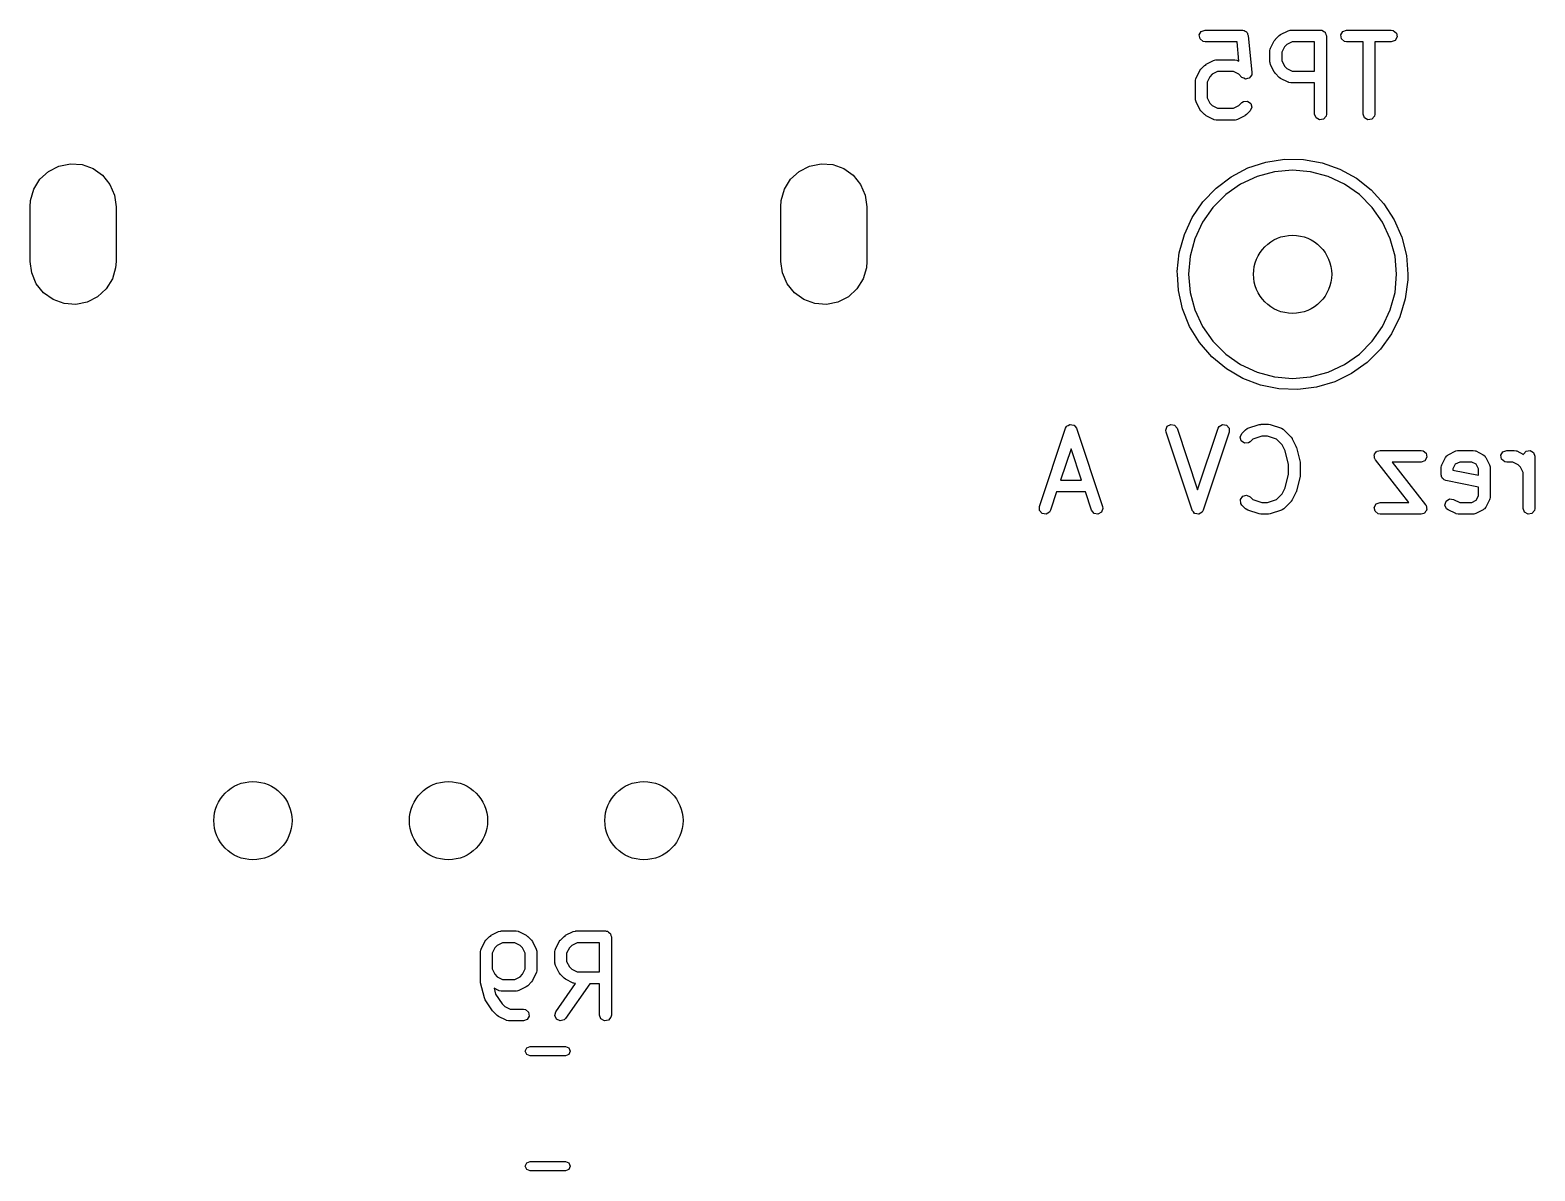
# Model space of a CAD drawing. Extents: x 62 to 228, y -146 to -46.
# Drawn here: x 63.23 to 82.47, y -62.9 to -48.31 of the extents above; entities that cross this region are included whole.
import ezdxf

# ---------------------------------------------------------------- set-up
doc = ezdxf.new("R2010")
doc.units = 0
doc.layers.add('BLACK', color=7, linetype='CONTINUOUS')

msp = doc.modelspace()

# ---------------------------------------------------------------- linework, layer by layer
at = {"layer": 'BLACK', "linetype": 'CONTINUOUS'}
for p, q in [((78.1821, -48.3744), (78.2077, -48.3299)), ((78.191, -48.4249), (78.1821, -48.3744)), ((78.2303, -48.4579), (78.191, -48.4249)), ((78.2077, -48.3299), (78.256, -48.3124)), ((78.256, -48.4624), (78.2303, -48.4579)), ((78.256, -48.3124), (78.7321, -48.3124)), ((78.6643, -48.4624), (78.256, -48.4624)), ((78.6891, -48.7106), (78.6643, -48.4624)), ((78.7321, -48.3124), (78.736, -48.3131)), ((78.736, -48.3131), (78.7378, -48.3126)), ((78.7378, -48.3126), (78.7406, -48.3139)), ((78.7406, -48.3139), (78.7578, -48.3169)), ((78.7578, -48.3169), (78.77, -48.3271)), ((78.77, -48.3271), (78.7845, -48.3337)), ((78.7845, -48.3337), (78.7891, -48.3431)), ((78.7891, -48.3431), (78.7971, -48.3499)), ((78.7971, -48.3499), (78.7999, -48.3656)), ((78.7999, -48.3656), (78.8068, -48.3799)), ((78.8068, -48.3799), (78.8544, -48.8561)), ((79.0936, -48.5443), (79.1413, -48.4491)), ((79.1413, -48.4491), (79.1546, -48.4311)), ((79.1546, -48.4311), (79.1553, -48.4296)), ((79.1553, -48.4296), (79.2029, -48.382)), ((79.2029, -48.382), (79.2213, -48.3691)), ((79.2213, -48.3691), (79.2224, -48.3679)), ((79.2224, -48.3679), (79.3176, -48.3203)), ((79.3689, -48.4624), (79.3004, -48.4966)), ((79.3176, -48.3203), (79.3426, -48.3129)), ((79.3426, -48.3129), (79.347, -48.3139)), ((79.347, -48.3139), (79.3512, -48.3124)), ((79.3512, -48.3124), (79.7321, -48.3124)), ((79.6571, -48.4624), (79.3689, -48.4624)), ((79.6571, -48.8362), (79.6571, -48.4624)), ((79.7321, -48.3124), (79.7419, -48.3141)), ((79.7419, -48.3141), (79.7452, -48.3135)), ((79.7452, -48.3135), (79.7481, -48.3152)), ((79.7481, -48.3152), (79.7578, -48.3169)), ((79.7578, -48.3169), (79.7727, -48.3294)), ((79.7727, -48.3294), (79.7896, -48.3392)), ((79.7896, -48.3392), (79.7919, -48.3455)), ((79.7919, -48.3455), (79.7971, -48.3499)), ((79.7971, -48.3499), (79.8005, -48.3691)), ((79.8005, -48.3691), (79.8071, -48.3874)), ((79.8071, -48.3874), (79.8071, -49.3874)), ((79.9916, -48.3744), (80.0173, -48.3299)), ((80.0005, -48.4249), (79.9916, -48.3744)), ((80.0398, -48.4579), (80.0005, -48.4249)), ((80.0173, -48.3299), (80.0655, -48.3124)), ((80.0655, -48.4624), (80.0398, -48.4579)), ((80.0655, -48.3124), (80.6369, -48.3124)), ((80.2762, -48.4624), (80.0655, -48.4624)), ((80.2762, -49.3874), (80.2762, -48.4624)), ((80.6369, -48.4624), (80.4262, -48.4624)), ((80.4262, -48.4624), (80.4262, -49.3874)), ((80.6369, -48.3124), (80.6626, -48.3169)), ((80.6851, -48.4448), (80.6369, -48.4624)), ((80.6626, -48.3169), (80.7019, -48.3499)), ((80.7108, -48.4004), (80.6851, -48.4448)), ((80.7019, -48.3499), (80.7108, -48.4004)), ((79.0857, -48.5779), (79.0902, -48.5522)), ((79.0857, -48.7207), (79.0857, -48.5779)), ((79.0902, -48.5522), (79.0931, -48.5488)), ((79.0931, -48.5488), (79.0936, -48.5443)), ((79.27, -48.527), (79.2357, -48.5956)), ((79.2357, -48.5956), (79.2357, -48.703)), ((79.3004, -48.4966), (79.27, -48.527)), ((78.1413, -48.9253), (78.1889, -48.83)), ((78.1889, -48.83), (78.2022, -48.812)), ((78.2022, -48.812), (78.2029, -48.8105)), ((78.2029, -48.8105), (78.2505, -48.7629)), ((78.2505, -48.7629), (78.2689, -48.7501)), ((78.2689, -48.7501), (78.27, -48.7489)), ((78.27, -48.7489), (78.3653, -48.7013)), ((78.348, -48.8776), (78.3176, -48.908)), ((78.4165, -48.8433), (78.348, -48.8776)), ((78.3653, -48.7013), (78.3902, -48.6938)), ((78.3902, -48.6938), (78.3946, -48.6949)), ((78.3946, -48.6949), (78.3988, -48.6933)), ((78.3988, -48.6933), (78.6369, -48.6933)), ((78.6192, -48.8433), (78.4165, -48.8433)), ((78.6877, -48.8776), (78.6192, -48.8433)), ((78.6369, -48.6933), (78.6626, -48.6979)), ((78.6626, -48.6979), (78.666, -48.7007)), ((78.666, -48.7007), (78.6704, -48.7013)), ((78.6704, -48.7013), (78.6891, -48.7106)), ((78.7267, -48.9166), (78.6877, -48.8776)), ((78.8544, -48.8561), (78.8524, -48.8821)), ((79.0872, -48.7249), (79.0857, -48.7207)), ((79.0862, -48.7293), (79.0872, -48.7249)), ((79.0936, -48.7543), (79.0862, -48.7293)), ((79.1413, -48.8495), (79.0936, -48.7543)), ((79.1424, -48.8506), (79.1413, -48.8495)), ((79.1553, -48.869), (79.1424, -48.8506)), ((79.2029, -48.9166), (79.1553, -48.869)), ((79.2357, -48.703), (79.27, -48.7715)), ((79.27, -48.7715), (79.3004, -48.8019)), ((79.3004, -48.8019), (79.3689, -48.8362)), ((79.3689, -48.8362), (79.6571, -48.8362)), ((78.1333, -48.9588), (78.1379, -48.9332)), ((78.1333, -49.1969), (78.1333, -48.9588)), ((78.1379, -48.9332), (78.1407, -48.9297)), ((78.1407, -48.9297), (78.1413, -48.9253)), ((78.3176, -48.908), (78.2833, -48.9765)), ((78.2833, -48.9765), (78.2833, -49.1792)), ((78.7272, -48.9168), (78.7267, -48.9166)), ((78.7274, -48.9173), (78.7272, -48.9168)), ((78.7504, -48.9276), (78.7274, -48.9173)), ((78.7732, -48.9383), (78.7504, -48.9276)), ((78.7737, -48.9382), (78.7732, -48.9383)), ((78.7742, -48.9384), (78.7737, -48.9382)), ((78.7984, -48.9315), (78.7742, -48.9384)), ((78.8228, -48.925), (78.7984, -48.9315)), ((78.8231, -48.9246), (78.8228, -48.925)), ((78.8235, -48.9245), (78.8231, -48.9246)), ((78.8378, -48.9036), (78.8235, -48.9245)), ((78.8522, -48.883), (78.8378, -48.9036)), ((78.8524, -48.8821), (78.8522, -48.8825)), ((78.8522, -48.8825), (78.8522, -48.883)), ((79.2044, -48.9173), (79.2029, -48.9166)), ((79.2224, -48.9307), (79.2044, -48.9173)), ((79.3176, -48.9783), (79.2224, -48.9307)), ((79.3221, -48.9788), (79.3176, -48.9783)), ((79.3255, -48.9817), (79.3221, -48.9788)), ((79.3512, -48.9862), (79.3255, -48.9817)), ((79.6571, -48.9862), (79.3512, -48.9862)), ((79.6571, -49.3874), (79.6571, -48.9862)), ((78.1349, -49.2011), (78.1333, -49.1969)), ((78.1338, -49.2055), (78.1349, -49.2011)), ((78.1413, -49.2304), (78.1338, -49.2055)), ((78.1889, -49.3257), (78.1413, -49.2304)), ((78.2833, -49.1792), (78.3176, -49.2477)), ((78.3176, -49.2477), (78.348, -49.2781)), ((78.6877, -49.2781), (78.7267, -49.2391)), ((78.7267, -49.2391), (78.7481, -49.2242)), ((78.7481, -49.2242), (78.7992, -49.2197)), ((78.7992, -49.2197), (78.8412, -49.2491)), ((78.8412, -49.2491), (78.8545, -49.2987)), ((78.1901, -49.3268), (78.1889, -49.3257)), ((78.2029, -49.3452), (78.1901, -49.3268)), ((78.2505, -49.3928), (78.2029, -49.3452)), ((78.252, -49.3935), (78.2505, -49.3928)), ((78.27, -49.4068), (78.252, -49.3935)), ((78.3653, -49.4545), (78.27, -49.4068)), ((78.348, -49.2781), (78.4165, -49.3124)), ((78.3697, -49.455), (78.3653, -49.4545)), ((78.3732, -49.4579), (78.3697, -49.455)), ((78.4165, -49.3124), (78.6192, -49.3124)), ((78.6192, -49.3124), (78.6877, -49.2781)), ((78.6704, -49.4545), (78.6455, -49.4619)), ((78.7657, -49.4068), (78.6704, -49.4545)), ((78.7668, -49.4057), (78.7657, -49.4068)), ((78.7852, -49.3928), (78.7668, -49.4057)), ((78.8328, -49.3452), (78.7852, -49.3928)), ((78.8545, -49.2987), (78.8328, -49.3452)), ((79.6747, -49.4356), (79.6571, -49.3874)), ((79.7191, -49.4612), (79.6747, -49.4356)), ((79.7696, -49.4523), (79.7191, -49.4612)), ((79.8026, -49.413), (79.7696, -49.4523)), ((79.8071, -49.3874), (79.8026, -49.413)), ((80.2937, -49.4356), (80.2762, -49.3874)), ((80.3382, -49.4612), (80.2937, -49.4356)), ((80.3887, -49.4523), (80.3382, -49.4612)), ((80.4217, -49.413), (80.3887, -49.4523)), ((80.4262, -49.3874), (80.4217, -49.413)), ((78.3988, -49.4624), (78.3732, -49.4579)), ((78.6369, -49.4624), (78.3988, -49.4624)), ((78.6411, -49.4608), (78.6369, -49.4624)), ((78.6455, -49.4619), (78.6411, -49.4608)), ((63.5991, -50.0506), (63.7455, -50.0211)), ((63.7455, -50.0211), (63.8944, -50.032)), ((63.8944, -50.032), (64.0348, -50.0826)), ((73.1991, -50.0506), (73.3455, -50.0211)), ((73.3455, -50.0211), (73.4944, -50.032)), ((73.4944, -50.032), (73.6348, -50.0826)), ((78.8034, -50.0753), (79.0332, -50.0002)), ((79.0332, -50.0002), (79.2721, -49.9636)), ((79.2721, -49.9636), (79.5138, -49.9665)), ((79.5138, -49.9665), (79.7518, -50.0089)), ((79.7518, -50.0089), (79.9796, -50.0896)), ((63.2775, -50.3463), (63.3562, -50.2194)), ((63.3562, -50.2194), (63.4661, -50.1184)), ((63.4661, -50.1184), (63.5991, -50.0506)), ((64.0348, -50.0826), (64.1565, -50.1691)), ((64.1565, -50.1691), (64.2505, -50.2851)), ((72.8775, -50.3463), (72.9562, -50.2194)), ((72.9562, -50.2194), (73.0661, -50.1184)), ((73.0661, -50.1184), (73.1991, -50.0506)), ((73.6348, -50.0826), (73.7565, -50.1691)), ((73.7565, -50.1691), (73.8504, -50.2851)), ((78.3957, -50.332), (78.589, -50.1869)), ((78.589, -50.1869), (78.8034, -50.0753)), ((78.9201, -50.1852), (78.71, -50.2831)), ((79.144, -50.1251), (78.9201, -50.1852)), ((79.375, -50.1049), (79.144, -50.1251)), ((79.606, -50.1251), (79.375, -50.1049)), ((79.8299, -50.1852), (79.606, -50.1251)), ((80.04, -50.2831), (79.8299, -50.1852)), ((79.9796, -50.0896), (80.1913, -50.2064)), ((80.1913, -50.2064), (80.3809, -50.3563)), ((63.2359, -50.4897), (63.2775, -50.3463)), ((64.2505, -50.2851), (64.3097, -50.4221)), ((72.8359, -50.4897), (72.8775, -50.3463)), ((73.8504, -50.2851), (73.9097, -50.4221)), ((78.2287, -50.5068), (78.3957, -50.332)), ((78.5201, -50.4161), (78.3561, -50.5801)), ((78.71, -50.2831), (78.5201, -50.4161)), ((80.2299, -50.4161), (80.04, -50.2831)), ((80.3939, -50.5801), (80.2299, -50.4161)), ((80.3809, -50.3563), (80.5436, -50.535)), ((63.23, -50.57), (63.2359, -50.4897)), ((63.23, -51.27), (63.23, -50.57)), ((64.3097, -50.4221), (64.33, -50.57)), ((64.33, -50.57), (64.33, -51.27)), ((72.83, -50.57), (72.8359, -50.4897)), ((72.83, -51.27), (72.83, -50.57)), ((73.9097, -50.4221), (73.93, -50.57)), ((73.93, -50.57), (73.93, -51.27)), ((78.0925, -50.7064), (78.2287, -50.5068)), ((78.3561, -50.5801), (78.2231, -50.77)), ((80.5269, -50.77), (80.3939, -50.5801)), ((80.5436, -50.535), (80.6749, -50.738)), ((77.9907, -50.9257), (78.0925, -50.7064)), ((78.2231, -50.77), (78.1252, -50.9801)), ((80.6248, -50.9801), (80.5269, -50.77)), ((80.6749, -50.738), (80.7713, -50.9597)), ((77.9261, -51.1586), (77.9907, -50.9257)), ((78.1252, -50.9801), (78.0651, -51.204)), ((80.6849, -51.204), (80.6248, -50.9801)), ((80.7713, -50.9597), (80.8302, -51.1941)), ((77.9004, -51.399), (77.9261, -51.1586)), ((63.2503, -51.4179), (63.23, -51.27)), ((64.3241, -51.3503), (64.2824, -51.4937)), ((64.33, -51.27), (64.3241, -51.3503)), ((72.8503, -51.4179), (72.83, -51.27)), ((73.9241, -51.3503), (73.8824, -51.4937)), ((73.93, -51.27), (73.9241, -51.3503)), ((78.0651, -51.204), (78.0449, -51.435)), ((80.7051, -51.435), (80.6849, -51.204)), ((80.8302, -51.1941), (80.85, -51.435)), ((63.3095, -51.5549), (63.2503, -51.4179)), ((63.4035, -51.6709), (63.3095, -51.5549)), ((64.2824, -51.4937), (64.2038, -51.6206)), ((72.9095, -51.5549), (72.8503, -51.4179)), ((73.0035, -51.6709), (72.9095, -51.5549)), ((73.8824, -51.4937), (73.8038, -51.6206)), ((77.9025, -51.435), (77.9004, -51.399)), ((77.9144, -51.6403), (77.9025, -51.435)), ((78.0449, -51.435), (78.0651, -51.666)), ((80.6849, -51.666), (80.7051, -51.435)), ((80.8482, -51.5071), (80.8167, -51.7467)), ((80.85, -51.435), (80.8482, -51.5071)), ((63.5252, -51.7574), (63.4035, -51.6709)), ((63.6656, -51.808), (63.5252, -51.7574)), ((64.0939, -51.7216), (63.9609, -51.7894)), ((64.2038, -51.6206), (64.0939, -51.7216)), ((73.1252, -51.7574), (73.0035, -51.6709)), ((73.2656, -51.808), (73.1252, -51.7574)), ((73.6939, -51.7216), (73.5609, -51.7894)), ((73.8038, -51.6206), (73.6939, -51.7216)), ((77.9675, -51.8761), (77.9144, -51.6403)), ((78.0651, -51.666), (78.1252, -51.8899)), ((80.6248, -51.8899), (80.6849, -51.666)), ((80.8167, -51.7467), (80.7464, -51.978)), ((63.8145, -51.8189), (63.6656, -51.808)), ((63.9609, -51.7894), (63.8145, -51.8189)), ((73.4145, -51.8189), (73.2656, -51.808)), ((73.5609, -51.7894), (73.4145, -51.8189)), ((78.0584, -52.1), (77.9675, -51.8761)), ((78.1252, -51.8899), (78.2231, -52.1)), ((80.5269, -52.1), (80.6248, -51.8899)), ((78.1847, -52.3061), (78.0584, -52.1)), ((78.2231, -52.1), (78.3561, -52.2899)), ((80.3939, -52.2899), (80.5269, -52.1)), ((80.7464, -51.978), (80.6393, -52.1947)), ((78.343, -52.4888), (78.1847, -52.3061)), ((78.3561, -52.2899), (78.5201, -52.4539)), ((80.2299, -52.4539), (80.3939, -52.2899)), ((80.6393, -52.1947), (80.4983, -52.391)), ((78.529, -52.6432), (78.343, -52.4888)), ((78.5201, -52.4539), (78.71, -52.5869)), ((80.04, -52.5869), (80.2299, -52.4539)), ((80.4983, -52.391), (80.327, -52.5616)), ((78.7377, -52.7652), (78.529, -52.6432)), ((78.71, -52.5869), (78.9201, -52.6848)), ((78.9201, -52.6848), (79.144, -52.7449)), ((79.606, -52.7449), (79.8299, -52.6848)), ((79.8299, -52.6848), (80.04, -52.5869)), ((80.1303, -52.702), (79.9132, -52.8083)), ((80.327, -52.5616), (80.1303, -52.702)), ((78.9635, -52.8514), (78.7377, -52.7652)), ((79.2004, -52.8996), (78.9635, -52.8514)), ((79.144, -52.7449), (79.375, -52.7651)), ((79.4419, -52.9085), (79.2004, -52.8996)), ((79.375, -52.7651), (79.606, -52.7449)), ((79.6817, -52.8778), (79.4419, -52.9085)), ((79.9132, -52.8083), (79.6817, -52.8778)), ((76.1372, -54.4037), (76.4705, -53.4037)), ((76.4705, -53.4037), (76.4829, -53.3808)), ((76.4829, -53.3808), (76.4848, -53.3796)), ((76.4848, -53.3796), (76.4856, -53.3776)), ((76.4856, -53.3776), (76.5064, -53.3663)), ((76.5064, -53.3663), (76.5266, -53.3539)), ((76.5266, -53.3539), (76.5288, -53.3542)), ((76.5288, -53.3542), (76.5307, -53.3532)), ((76.5307, -53.3532), (76.5539, -53.3579)), ((76.5539, -53.3579), (76.5774, -53.3614)), ((76.5774, -53.3614), (76.5788, -53.363)), ((76.5788, -53.363), (76.5809, -53.3635)), ((76.5809, -53.3635), (76.5957, -53.3821)), ((76.5957, -53.3821), (76.6114, -53.3998)), ((76.6114, -53.3998), (76.6115, -53.402)), ((76.6115, -53.402), (76.6128, -53.4037)), ((76.6128, -53.4037), (76.9462, -54.4037)), ((77.7524, -53.4253), (77.7713, -53.3776)), ((77.7562, -53.4511), (77.7524, -53.4253)), ((78.0896, -54.4511), (77.7562, -53.4511)), ((77.7713, -53.3776), (77.8164, -53.3532)), ((77.8164, -53.3532), (77.8666, -53.3635)), ((77.8666, -53.3635), (77.8985, -53.4037)), ((77.8985, -53.4037), (78.1607, -54.1902)), ((78.1607, -54.1902), (78.4229, -53.4037)), ((78.5652, -53.4511), (78.2319, -54.4511)), ((78.4229, -53.4037), (78.4353, -53.3808)), ((78.4353, -53.3808), (78.479, -53.3539)), ((78.479, -53.3539), (78.5298, -53.3614)), ((78.5298, -53.3614), (78.5638, -53.3998)), ((78.5638, -53.3998), (78.5652, -53.4511)), ((78.705, -53.5161), (78.7267, -53.4696)), ((78.7267, -53.4696), (78.7743, -53.422)), ((78.7743, -53.422), (78.7957, -53.407)), ((78.7957, -53.407), (78.8002, -53.4066)), ((78.8002, -53.4066), (78.8037, -53.4038)), ((78.8037, -53.4038), (78.9465, -53.3562)), ((78.9465, -53.3562), (78.9687, -53.3529)), ((78.9687, -53.3529), (78.9702, -53.3524)), ((78.9702, -53.3524), (79.0655, -53.3524)), ((79.0655, -53.3524), (79.0876, -53.3563)), ((79.0876, -53.3563), (79.0892, -53.3562)), ((79.0892, -53.3562), (79.2321, -53.4038)), ((79.2321, -53.4038), (79.255, -53.4163)), ((79.255, -53.4163), (79.2573, -53.4201)), ((79.2573, -53.4201), (79.2614, -53.422)), ((79.2614, -53.422), (79.3566, -53.5172)), ((76.5417, -53.6645), (76.4076, -54.0667)), ((76.6757, -54.0667), (76.5417, -53.6645)), ((78.7183, -53.5656), (78.705, -53.5161)), ((78.7604, -53.5951), (78.7183, -53.5656)), ((78.8115, -53.5906), (78.7604, -53.5951)), ((78.8328, -53.5757), (78.8115, -53.5906)), ((78.8679, -53.5406), (78.8328, -53.5757)), ((78.9824, -53.5024), (78.8679, -53.5406)), ((79.0533, -53.5024), (78.9824, -53.5024)), ((79.1678, -53.5406), (79.0533, -53.5024)), ((79.2419, -53.6147), (79.1678, -53.5406)), ((79.2804, -53.6917), (79.2419, -53.6147)), ((79.3566, -53.5172), (79.3695, -53.5356)), ((79.3695, -53.5356), (79.3707, -53.5367)), ((79.3707, -53.5367), (79.4183, -53.6319)), ((79.4183, -53.6319), (79.422, -53.6443)), ((79.422, -53.6443), (79.424, -53.6473)), ((79.424, -53.6473), (79.4716, -53.8378)), ((80.4768, -53.692), (80.494, -53.6857)), ((80.494, -53.6857), (81.0179, -53.6857)), ((81.0179, -53.6857), (81.0435, -53.6902)), ((81.0435, -53.6902), (81.0828, -53.7232)), ((81.4605, -53.6936), (81.4855, -53.6862)), ((81.4855, -53.6862), (81.4898, -53.6872)), ((81.4898, -53.6872), (81.494, -53.6857)), ((81.494, -53.6857), (81.6845, -53.6857)), ((81.6845, -53.6857), (81.7102, -53.6902)), ((81.7102, -53.6902), (81.7136, -53.6931)), ((82.0649, -53.7033), (82.1131, -53.6857)), ((82.1131, -53.6857), (82.2083, -53.6857)), ((82.2083, -53.6857), (82.234, -53.6902)), ((82.234, -53.6902), (82.2374, -53.6931)), ((82.3613, -53.6958), (82.4118, -53.6869)), ((82.4118, -53.6869), (82.4563, -53.7125)), ((79.3238, -53.8652), (79.2804, -53.6917)), ((79.3238, -53.9896), (79.3238, -53.8652)), ((79.4716, -53.8378), (79.4726, -53.8527)), ((79.4726, -53.8527), (79.4738, -53.856)), ((79.4738, -53.856), (79.4738, -53.9988)), ((80.4202, -53.7477), (80.4242, -53.7408)), ((80.4234, -53.7658), (80.4202, -53.7477)), ((80.4228, -53.7841), (80.4234, -53.7658)), ((80.4285, -53.7947), (80.4228, -53.7841)), ((80.4242, -53.7408), (80.4244, -53.7328)), ((80.4244, -53.7328), (80.4367, -53.7191)), ((80.4291, -53.7982), (80.4285, -53.7947)), ((80.4314, -53.8001), (80.4291, -53.7982)), ((80.4351, -53.8071), (80.4314, -53.8001)), ((80.8635, -54.3524), (80.4351, -53.8071)), ((80.4367, -53.7191), (80.4458, -53.7033)), ((80.4458, -53.7033), (80.4533, -53.7005)), ((80.4533, -53.7005), (80.4587, -53.6946)), ((80.4587, -53.6946), (80.4768, -53.692)), ((81.0179, -53.8357), (80.6484, -53.8357)), ((80.6484, -53.8357), (81.0768, -54.381)), ((81.0661, -53.8182), (81.0179, -53.8357)), ((81.0917, -53.7737), (81.0661, -53.8182)), ((81.0828, -53.7232), (81.0917, -53.7737)), ((81.2762, -53.9036), (81.2807, -53.8779)), ((81.2807, -53.8779), (81.2836, -53.8745)), ((81.2836, -53.8745), (81.2841, -53.87)), ((81.2841, -53.87), (81.3317, -53.7748)), ((81.3317, -53.7748), (81.3472, -53.7539)), ((81.3472, -53.7539), (81.3575, -53.7494)), ((81.3575, -53.7494), (81.3653, -53.7413)), ((81.3653, -53.7413), (81.4605, -53.6936)), ((81.4547, -53.8642), (81.4262, -53.9213)), ((81.5118, -53.8357), (81.4547, -53.8642)), ((81.6668, -53.8357), (81.5118, -53.8357)), ((81.7239, -53.8642), (81.6668, -53.8357)), ((81.7136, -53.6931), (81.7181, -53.6936)), ((81.7181, -53.6936), (81.8133, -53.7413)), ((81.7524, -53.9213), (81.7239, -53.8642)), ((81.8133, -53.7413), (81.8342, -53.7568)), ((81.8342, -53.7568), (81.8387, -53.7671)), ((81.8387, -53.7671), (81.8468, -53.7748)), ((81.8468, -53.7748), (81.8945, -53.87)), ((81.8945, -53.87), (81.9019, -53.895)), ((82.0392, -53.7477), (82.0649, -53.7033)), ((82.0481, -53.7982), (82.0392, -53.7477)), ((82.0874, -53.8312), (82.0481, -53.7982)), ((82.1131, -53.8357), (82.0874, -53.8312)), ((82.1906, -53.8357), (82.1131, -53.8357)), ((82.2591, -53.87), (82.1906, -53.8357)), ((82.2374, -53.6931), (82.2419, -53.6936)), ((82.2419, -53.6936), (82.328, -53.7367)), ((82.2896, -53.9004), (82.2591, -53.87)), ((82.328, -53.7367), (82.3283, -53.7351)), ((82.3283, -53.7351), (82.3613, -53.6958)), ((82.4563, -53.7125), (82.4738, -53.7607)), ((82.4738, -53.7607), (82.4738, -54.4274)), ((76.4076, -54.0667), (76.6757, -54.0667)), ((79.2804, -54.1631), (79.3238, -53.9896)), ((79.4716, -54.017), (79.424, -54.2075)), ((79.4738, -53.9988), (79.4712, -54.0136)), ((79.4712, -54.0136), (79.4716, -54.017)), ((81.2762, -53.9988), (81.2762, -53.9036)), ((81.2804, -54.0105), (81.2762, -53.9988)), ((81.2801, -54.0228), (81.2804, -54.0105)), ((81.2889, -54.0338), (81.2801, -54.0228)), ((81.2937, -54.047), (81.2889, -54.0338)), ((81.3045, -54.0532), (81.2937, -54.047)), ((81.3122, -54.0629), (81.3045, -54.0532)), ((81.3365, -54.0724), (81.3122, -54.0629)), ((81.7524, -54.1555), (81.3365, -54.0724)), ((81.4262, -53.9213), (81.4262, -53.9373)), ((81.4262, -53.9373), (81.7524, -54.0026)), ((81.7524, -54.0026), (81.7524, -53.9213)), ((81.9019, -53.895), (81.9008, -53.8994)), ((81.9008, -53.8994), (81.9024, -53.9036)), ((81.9024, -53.9036), (81.9024, -54.2845)), ((82.3238, -53.9689), (82.2896, -53.9004)), ((82.3238, -54.4274), (82.3238, -53.9689)), ((76.3576, -54.2167), (76.2795, -54.4511)), ((76.7257, -54.2167), (76.3576, -54.2167)), ((76.8038, -54.4511), (76.7257, -54.2167)), ((78.7367, -54.2707), (78.7863, -54.2574)), ((78.7863, -54.2574), (78.8328, -54.2791)), ((79.1678, -54.3142), (79.2419, -54.2401)), ((79.2419, -54.2401), (79.2804, -54.1631)), ((79.4183, -54.2228), (79.3707, -54.3181)), ((79.4187, -54.2193), (79.4183, -54.2228)), ((79.424, -54.2075), (79.4187, -54.2193)), ((81.7239, -54.3239), (81.7524, -54.2668)), ((81.7524, -54.2668), (81.7524, -54.1555)), ((76.1386, -54.4549), (76.1372, -54.4037)), ((76.1726, -54.4933), (76.1386, -54.4549)), ((76.2795, -54.4511), (76.2671, -54.474)), ((76.8357, -54.4913), (76.8038, -54.4511)), ((76.95, -54.4294), (76.9311, -54.4771)), ((76.9462, -54.4037), (76.95, -54.4294)), ((78.0909, -54.4528), (78.0896, -54.4511)), ((78.091, -54.4549), (78.0909, -54.4528)), ((78.1067, -54.4727), (78.091, -54.4549)), ((78.2319, -54.4511), (78.2195, -54.474)), ((78.7073, -54.3127), (78.7367, -54.2707)), ((78.7118, -54.3638), (78.7073, -54.3127)), ((78.7267, -54.3852), (78.7118, -54.3638)), ((78.7743, -54.4328), (78.7267, -54.3852)), ((78.7784, -54.4347), (78.7743, -54.4328)), ((78.7808, -54.4385), (78.7784, -54.4347)), ((78.8037, -54.4509), (78.7808, -54.4385)), ((78.9465, -54.4985), (78.8037, -54.4509)), ((78.8328, -54.2791), (78.8679, -54.3142)), ((78.8679, -54.3142), (78.9824, -54.3524)), ((78.9824, -54.3524), (79.0533, -54.3524)), ((79.0533, -54.3524), (79.1678, -54.3142)), ((79.2321, -54.4509), (79.0892, -54.4985)), ((79.2356, -54.4481), (79.2321, -54.4509)), ((79.24, -54.4477), (79.2356, -54.4481)), ((79.2614, -54.4328), (79.24, -54.4477)), ((79.3566, -54.3376), (79.2614, -54.4328)), ((79.3573, -54.3361), (79.3566, -54.3376)), ((79.3707, -54.3181), (79.3573, -54.3361)), ((80.4202, -54.4144), (80.4458, -54.3699)), ((80.4291, -54.4649), (80.4202, -54.4144)), ((80.4458, -54.3699), (80.494, -54.3524)), ((80.494, -54.3524), (80.8635, -54.3524)), ((81.0875, -54.4553), (81.0752, -54.469)), ((81.0768, -54.381), (81.0805, -54.388)), ((81.0805, -54.388), (81.0828, -54.3899)), ((81.0828, -54.3899), (81.0834, -54.3934)), ((81.0834, -54.3934), (81.0891, -54.404)), ((81.0877, -54.4473), (81.0875, -54.4553)), ((81.0917, -54.4404), (81.0877, -54.4473)), ((81.0891, -54.404), (81.0885, -54.4223)), ((81.0885, -54.4223), (81.0917, -54.4404)), ((81.3239, -54.3843), (81.3386, -54.3351)), ((81.3443, -54.4313), (81.3239, -54.3843)), ((81.3386, -54.3351), (81.3814, -54.3068)), ((81.3653, -54.4468), (81.3443, -54.4313)), ((81.4605, -54.4945), (81.3653, -54.4468)), ((81.3814, -54.3068), (81.4323, -54.3127)), ((81.4323, -54.3127), (81.5118, -54.3524)), ((81.5118, -54.3524), (81.6668, -54.3524)), ((81.6668, -54.3524), (81.7239, -54.3239)), ((81.8133, -54.4468), (81.7181, -54.4945)), ((81.821, -54.4387), (81.8133, -54.4468)), ((81.8313, -54.4342), (81.821, -54.4387)), ((81.8468, -54.4133), (81.8313, -54.4342)), ((81.8945, -54.3181), (81.8468, -54.4133)), ((81.895, -54.3136), (81.8945, -54.3181)), ((81.8979, -54.3102), (81.895, -54.3136)), ((81.9024, -54.2845), (81.8979, -54.3102)), ((82.3414, -54.4756), (82.3238, -54.4274)), ((82.4693, -54.453), (82.4363, -54.4923)), ((82.4738, -54.4274), (82.4693, -54.453)), ((76.2234, -54.5009), (76.1726, -54.4933)), ((76.2671, -54.474), (76.2234, -54.5009)), ((76.886, -54.5016), (76.8357, -54.4913)), ((76.9311, -54.4771), (76.886, -54.5016)), ((78.1215, -54.4913), (78.1067, -54.4727)), ((78.1236, -54.4917), (78.1215, -54.4913)), ((78.125, -54.4933), (78.1236, -54.4917)), ((78.1485, -54.4968), (78.125, -54.4933)), ((78.1717, -54.5016), (78.1485, -54.4968)), ((78.1736, -54.5005), (78.1717, -54.5016)), ((78.1757, -54.5009), (78.1736, -54.5005)), ((78.196, -54.4884), (78.1757, -54.5009)), ((78.2168, -54.4771), (78.196, -54.4884)), ((78.2176, -54.4751), (78.2168, -54.4771)), ((78.2195, -54.474), (78.2176, -54.4751)), ((78.9482, -54.4985), (78.9465, -54.4985)), ((78.9702, -54.5024), (78.9482, -54.4985)), ((79.0655, -54.5024), (78.9702, -54.5024)), ((79.067, -54.5018), (79.0655, -54.5024)), ((79.0892, -54.4985), (79.067, -54.5018)), ((80.4684, -54.4979), (80.4291, -54.4649)), ((80.494, -54.5024), (80.4684, -54.4979)), ((81.0179, -54.5024), (80.494, -54.5024)), ((81.0351, -54.4961), (81.0179, -54.5024)), ((81.0532, -54.4935), (81.0351, -54.4961)), ((81.0586, -54.4876), (81.0532, -54.4935)), ((81.0661, -54.4848), (81.0586, -54.4876)), ((81.0752, -54.469), (81.0661, -54.4848)), ((81.465, -54.495), (81.4605, -54.4945)), ((81.4684, -54.4979), (81.465, -54.495)), ((81.494, -54.5024), (81.4684, -54.4979)), ((81.6845, -54.5024), (81.494, -54.5024)), ((81.6887, -54.5008), (81.6845, -54.5024)), ((81.6931, -54.5019), (81.6887, -54.5008)), ((81.7181, -54.4945), (81.6931, -54.5019)), ((82.3858, -54.5012), (82.3414, -54.4756)), ((82.4363, -54.4923), (82.3858, -54.5012)), ((69.126, -59.8859), (69.2212, -59.8383)), ((69.2212, -59.8383), (69.2462, -59.8309)), ((69.2462, -59.8309), (69.2505, -59.8319)), ((69.2505, -59.8319), (69.2548, -59.8304)), ((69.2548, -59.8304), (69.4452, -59.8304)), ((69.4452, -59.8304), (69.4709, -59.8349)), ((69.4709, -59.8349), (69.4743, -59.8378)), ((69.4743, -59.8378), (69.4788, -59.8383)), ((69.4788, -59.8383), (69.574, -59.8859)), ((70.0784, -59.8859), (70.1736, -59.8383)), ((70.1736, -59.8383), (70.1986, -59.8309)), ((70.1986, -59.8309), (70.2029, -59.8319)), ((70.2029, -59.8319), (70.2071, -59.8304)), ((70.2071, -59.8304), (70.5881, -59.8304)), ((70.5881, -59.8304), (70.5978, -59.8321)), ((70.5978, -59.8321), (70.6011, -59.8315)), ((70.6011, -59.8315), (70.604, -59.8332)), ((70.604, -59.8332), (70.6137, -59.8349)), ((70.6137, -59.8349), (70.6287, -59.8474)), ((70.6287, -59.8474), (70.6455, -59.8572)), ((68.9972, -60.0623), (69.0448, -59.9671)), ((69.0448, -59.9671), (69.0582, -59.9491)), ((69.0582, -59.9491), (69.0589, -59.9476)), ((69.0589, -59.9476), (69.1065, -59.9)), ((69.1065, -59.9), (69.1249, -59.8871)), ((69.1249, -59.8871), (69.126, -59.8859)), ((69.2039, -60.0146), (69.1735, -60.045)), ((69.2725, -59.9804), (69.2039, -60.0146)), ((69.4275, -59.9804), (69.2725, -59.9804)), ((69.496, -60.0146), (69.4275, -59.9804)), ((69.5265, -60.045), (69.496, -60.0146)), ((69.574, -59.8859), (69.592, -59.8993)), ((69.592, -59.8993), (69.5935, -59.9)), ((69.5935, -59.9), (69.6411, -59.9476)), ((69.6411, -59.9476), (69.654, -59.966)), ((69.654, -59.966), (69.6552, -59.9671)), ((69.6552, -59.9671), (69.7028, -60.0623)), ((69.9496, -60.0623), (69.9972, -59.9671)), ((69.9972, -59.9671), (70.0106, -59.9491)), ((70.0106, -59.9491), (70.0113, -59.9476)), ((70.0113, -59.9476), (70.0589, -59.9)), ((70.0589, -59.9), (70.0772, -59.8871)), ((70.0772, -59.8871), (70.0784, -59.8859)), ((70.1563, -60.0146), (70.1259, -60.045)), ((70.2248, -59.9804), (70.1563, -60.0146)), ((70.5131, -59.9804), (70.2248, -59.9804)), ((70.5131, -60.3542), (70.5131, -59.9804)), ((70.6455, -59.8572), (70.6479, -59.8635)), ((70.6479, -59.8635), (70.653, -59.8679)), ((70.653, -59.8679), (70.6564, -59.8871)), ((70.6564, -59.8871), (70.6631, -59.9054)), ((70.6631, -59.9054), (70.6631, -60.9054)), ((68.9893, -60.0959), (68.9938, -60.0702)), ((68.9893, -60.4768), (68.9893, -60.0959)), ((68.9938, -60.0702), (68.9967, -60.0668)), ((68.9967, -60.0668), (68.9972, -60.0623)), ((69.1735, -60.045), (69.1393, -60.1136)), ((69.1393, -60.1136), (69.1393, -60.3162)), ((69.5607, -60.1136), (69.5265, -60.045)), ((69.5607, -60.3162), (69.5607, -60.1136)), ((69.7028, -60.0623), (69.7102, -60.0873)), ((69.7102, -60.0873), (69.7092, -60.0916)), ((69.7092, -60.0916), (69.7107, -60.0959)), ((69.7107, -60.0959), (69.7107, -60.334)), ((69.9417, -60.0959), (69.9462, -60.0702)), ((69.9417, -60.2387), (69.9417, -60.0959)), ((69.9462, -60.0702), (69.9491, -60.0668)), ((69.9491, -60.0668), (69.9496, -60.0623)), ((70.1259, -60.045), (70.0917, -60.1136)), ((70.0917, -60.1136), (70.0917, -60.221)), ((70.0917, -60.221), (70.1259, -60.2895)), ((69.1393, -60.3162), (69.1735, -60.3848)), ((69.1735, -60.3848), (69.2039, -60.4152)), ((69.2039, -60.4152), (69.2725, -60.4494)), ((69.4275, -60.4494), (69.496, -60.4152)), ((69.496, -60.4152), (69.5265, -60.3848)), ((69.5265, -60.3848), (69.5607, -60.3162)), ((69.7028, -60.3675), (69.6552, -60.4627)), ((69.7033, -60.363), (69.7028, -60.3675)), ((69.7062, -60.3596), (69.7033, -60.363)), ((69.7107, -60.334), (69.7062, -60.3596)), ((69.9432, -60.2429), (69.9417, -60.2387)), ((69.9422, -60.2473), (69.9432, -60.2429)), ((69.9496, -60.2723), (69.9422, -60.2473)), ((69.9972, -60.3675), (69.9496, -60.2723)), ((69.9984, -60.3686), (69.9972, -60.3675)), ((70.0113, -60.387), (69.9984, -60.3686)), ((70.0589, -60.4346), (70.0113, -60.387)), ((70.1259, -60.2895), (70.1563, -60.3199)), ((70.1563, -60.3199), (70.2248, -60.3542)), ((70.2248, -60.3542), (70.5131, -60.3542)), ((68.9905, -60.4801), (68.9893, -60.4768)), ((68.9915, -60.495), (68.9905, -60.4801)), ((69.0391, -60.6855), (68.9915, -60.495)), ((69.2212, -60.5915), (69.163, -60.5624)), ((69.163, -60.5624), (69.1815, -60.6365)), ((69.2257, -60.592), (69.2212, -60.5915)), ((69.2291, -60.5949), (69.2257, -60.592)), ((69.2548, -60.5994), (69.2291, -60.5949)), ((69.4452, -60.5994), (69.2548, -60.5994)), ((69.2725, -60.4494), (69.4275, -60.4494)), ((69.4495, -60.5979), (69.4452, -60.5994)), ((69.4538, -60.5989), (69.4495, -60.5979)), ((69.4788, -60.5915), (69.4538, -60.5989)), ((69.574, -60.5439), (69.4788, -60.5915)), ((69.5751, -60.5427), (69.574, -60.5439)), ((69.5935, -60.5298), (69.5751, -60.5427)), ((69.6411, -60.4822), (69.5935, -60.5298)), ((69.6418, -60.4807), (69.6411, -60.4822)), ((69.6552, -60.4627), (69.6418, -60.4807)), ((69.9552, -60.8624), (70.2061, -60.504)), ((70.0604, -60.4353), (70.0589, -60.4346)), ((70.0784, -60.4487), (70.0604, -60.4353)), ((70.389, -60.5042), (70.0781, -60.9484)), ((70.1736, -60.4963), (70.0784, -60.4487)), ((70.1781, -60.4968), (70.1736, -60.4963)), ((70.1815, -60.4997), (70.1781, -60.4968)), ((70.2061, -60.504), (70.1815, -60.4997)), ((70.5131, -60.5042), (70.389, -60.5042)), ((70.5131, -60.9054), (70.5131, -60.5042)), ((69.0394, -60.6858), (69.0391, -60.6855)), ((69.0495, -60.7089), (69.0394, -60.6858)), ((69.1447, -60.8517), (69.0495, -60.7089)), ((69.1815, -60.6365), (69.2654, -60.7624)), ((69.2654, -60.7624), (69.2992, -60.7961)), ((69.2992, -60.7961), (69.3677, -60.8304)), ((69.1476, -60.8538), (69.1447, -60.8517)), ((69.1541, -60.8632), (69.1476, -60.8538)), ((69.2017, -60.9108), (69.1541, -60.8632)), ((69.2032, -60.9115), (69.2017, -60.9108)), ((69.2212, -60.9248), (69.2032, -60.9115)), ((69.3165, -60.9725), (69.2212, -60.9248)), ((69.3209, -60.973), (69.3165, -60.9725)), ((69.3243, -60.9759), (69.3209, -60.973)), ((69.35, -60.9804), (69.3243, -60.9759)), ((69.5405, -60.9804), (69.35, -60.9804)), ((69.3677, -60.8304), (69.5405, -60.8304)), ((69.5405, -60.8304), (69.5661, -60.8349)), ((69.5887, -60.9628), (69.5405, -60.9804)), ((69.5661, -60.8349), (69.6054, -60.8679)), ((69.6143, -60.9184), (69.5887, -60.9628)), ((69.6054, -60.8679), (69.6143, -60.9184)), ((69.942, -60.9119), (69.9552, -60.8624)), ((69.9636, -60.9584), (69.942, -60.9119)), ((70.0101, -60.9801), (69.9636, -60.9584)), ((70.0597, -60.9668), (70.0101, -60.9801)), ((70.0781, -60.9484), (70.0597, -60.9668)), ((70.5306, -60.9536), (70.5131, -60.9054)), ((70.5751, -60.9792), (70.5306, -60.9536)), ((70.6256, -60.9703), (70.5751, -60.9792)), ((70.6586, -60.931), (70.6256, -60.9703)), ((70.6631, -60.9054), (70.6586, -60.931)), ((69.5629, -61.368), (69.5805, -61.3256)), ((69.5805, -61.4104), (69.5629, -61.368)), ((69.5805, -61.3256), (69.6229, -61.308)), ((69.6229, -61.308), (70.0771, -61.308)), ((70.0771, -61.308), (70.1195, -61.3256)), ((70.1195, -61.3256), (70.1371, -61.368)), ((70.1371, -61.368), (70.1195, -61.4104)), ((69.6229, -61.428), (69.5805, -61.4104)), ((70.0771, -61.428), (69.6229, -61.428)), ((70.1195, -61.4104), (70.0771, -61.428)), ((69.5629, -62.838), (69.5805, -62.7956)), ((69.5805, -62.8804), (69.5629, -62.838)), ((69.5805, -62.7956), (69.6229, -62.778)), ((69.6229, -62.898), (69.5805, -62.8804)), ((69.6229, -62.778), (70.0771, -62.778)), ((70.0771, -62.898), (69.6229, -62.898)), ((70.0771, -62.778), (70.1195, -62.7956)), ((70.1195, -62.8804), (70.0771, -62.898)), ((70.1195, -62.7956), (70.1371, -62.838)), ((70.1371, -62.838), (70.1195, -62.8804))]:
    msp.add_line(p, q, dxfattribs=at)
at = {"layer": 'BLACK'}
for centre in [(79.375, -51.435), (66.08, -58.42), (68.58, -58.42), (71.08, -58.42)]:
    msp.add_circle(centre, 0.5, dxfattribs=at)

doc.saveas('drawing.dxf')
